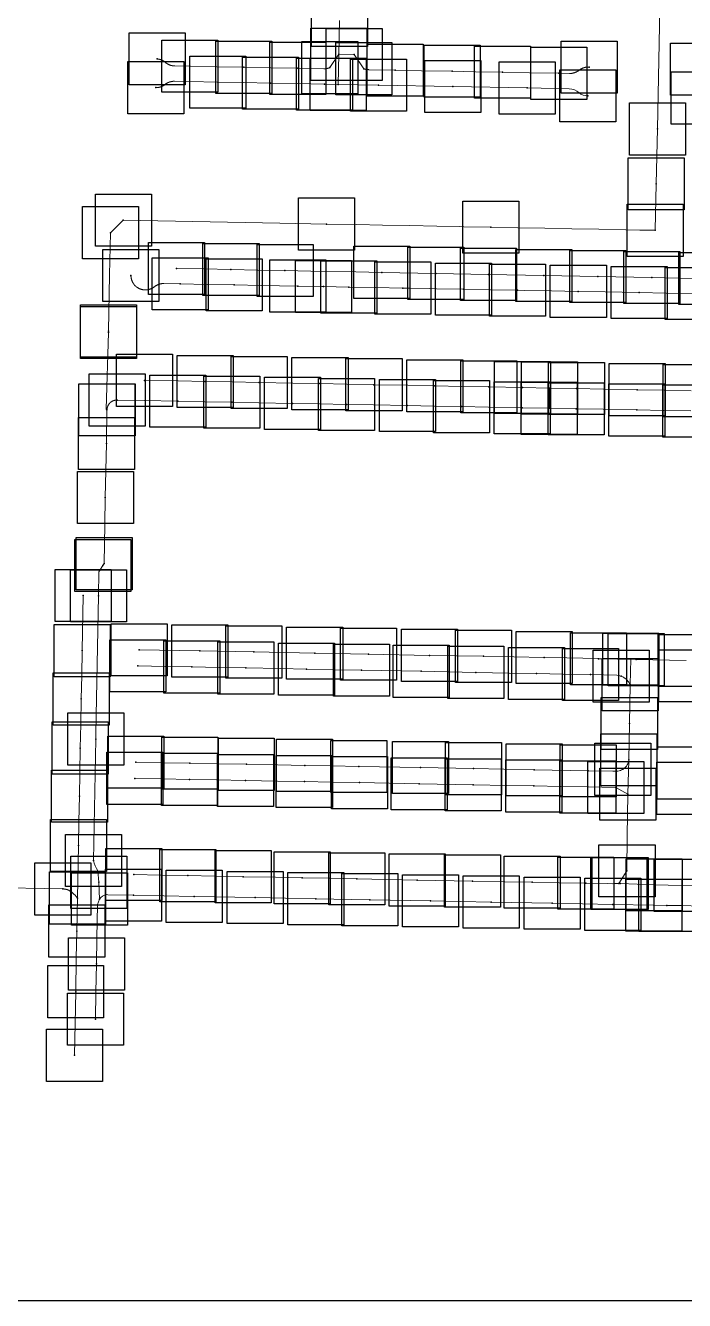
# Model space of a CAD drawing. Header units: millimetres. Extents: x 881174 to 1703730, y 372762 to 704197.
# Drawn here: x 882568 to 884032, y 665064 to 667898 of the extents above; entities that cross this region are included whole.
import ezdxf

# ---------------------------------------------------------------- set-up
doc = ezdxf.new("R2010")
doc.units = ezdxf.units.MM
for name, color, linetype, lineweight in [('2Block', 190, 'Continuous', 30), ('Capa1', 190, 'Continuous', 30), ('Exercise01', 190, 'Continuous', 30)]:
    doc.layers.add(name, color=color, linetype=linetype, lineweight=lineweight)
doc.layers.add('Polyline01', color=7, linetype='Continuous', lineweight=60, true_color=0xa451a4)

msp = doc.modelspace()

# ---------------------------------------------------------------- linework, layer by layer
at = {"layer": '2Block', "ltscale": 1.5}
for points in [[(883203.3, 667967.4), (883327.8, 667967.4), (883327.8, 667851.4), (883203.3, 667851.4)], [(882797.9, 667882.4), (882922.4, 667882.4), (882922.4, 667766.4), (882797.9, 667766.4)], [(883201.9, 667892.3), (883326.4, 667892.3), (883326.4, 667776.4), (883201.9, 667776.4)], [(883235.9, 667891.7), (883360.4, 667891.7), (883360.4, 667775.8), (883235.9, 667775.8)], [(882870.8, 667865.7), (882995.3, 667865.7), (882995.3, 667749.8), (882870.8, 667749.8)], [(882990.8, 667863.4), (883115.2, 667863.4), (883115.2, 667747.5), (882990.8, 667747.5)], [(883110.7, 667861.1), (883235.2, 667861.1), (883235.2, 667745.2), (883110.7, 667745.2)], [(883182, 667862.7), (883306.5, 667862.7), (883306.5, 667746.8), (883182, 667746.8)], [(883257, 667860.3), (883381.5, 667860.3), (883381.5, 667744.4), (883257, 667744.4)], [(883327.1, 667857), (883451.6, 667857), (883451.6, 667741.1), (883327.1, 667741.1)], [(883453.3, 667854.7), (883577.8, 667854.7), (883577.8, 667738.7), (883453.3, 667738.7)], [(883565.7, 667852.5), (883690.2, 667852.5), (883690.2, 667736.5), (883565.7, 667736.5)], [(883690.7, 667850.1), (883815.2, 667850.1), (883815.2, 667734.1), (883690.7, 667734.1)], [(883758, 667863.8), (883882.4, 667863.8), (883882.4, 667747.9), (883758, 667747.9)], [(884000.9, 667859.2), (884125.4, 667859.2), (884125.4, 667743.2), (884000.9, 667743.2)], [(882794.9, 667818.1), (882919.4, 667818.1), (882919.4, 667702.2), (882794.9, 667702.2)], [(882933, 667830.5), (883057.5, 667830.5), (883057.5, 667714.6), (882933, 667714.6)], [(883050.1, 667828.3), (883174.6, 667828.3), (883174.6, 667712.3), (883050.1, 667712.3)], [(883170.1, 667826), (883294.6, 667826), (883294.6, 667710.1), (883170.1, 667710.1)], [(883200.6, 667825.4), (883325.1, 667825.4), (883325.1, 667709.5), (883200.6, 667709.5)], [(883290.1, 667823.7), (883414.6, 667823.7), (883414.6, 667707.8), (883290.1, 667707.8)], [(883455.1, 667820.6), (883579.6, 667820.6), (883579.6, 667704.6), (883455.1, 667704.6)], [(883620.1, 667817.4), (883744.5, 667817.4), (883744.5, 667701.5), (883620.1, 667701.5)], [(883755.3, 667799.9), (883879.8, 667799.9), (883879.8, 667683.9), (883755.3, 667683.9)], [(884002.5, 667795.3), (884127, 667795.3), (884127, 667679.3), (884002.5, 667679.3)], [(883909.5, 667726.4), (884034, 667726.4), (884034, 667610.4), (883909.5, 667610.4)], [(883906.8, 667604.2), (884031.3, 667604.2), (884031.3, 667488.3), (883906.8, 667488.3)], [(882723, 667523.5), (882847.5, 667523.5), (882847.5, 667407.5), (882723, 667407.5)], [(883174.5, 667514.9), (883299, 667514.9), (883299, 667399), (883174.5, 667399)], [(883174.5, 667514.9), (883299, 667514.9), (883299, 667399), (883174.5, 667399)], [(883539.2, 667507.9), (883663.7, 667507.9), (883663.7, 667392), (883539.2, 667392)], [(883904.6, 667501), (884029.1, 667501), (884029.1, 667385), (883904.6, 667385)], [(882694.2, 667495.8), (882818.7, 667495.8), (882818.7, 667379.8), (882694.2, 667379.8)], [(882841.1, 667416.2), (882965.6, 667416.2), (882965.6, 667300.2), (882841.1, 667300.2)], [(882962.2, 667413.9), (883086.7, 667413.9), (883086.7, 667297.9), (882962.2, 667297.9)], [(882739.9, 667400.6), (882864.4, 667400.6), (882864.4, 667284.6), (882739.9, 667284.6)], [(883082.2, 667411.6), (883206.7, 667411.6), (883206.7, 667295.7), (883082.2, 667295.7)], [(883297.2, 667407.5), (883421.7, 667407.5), (883421.7, 667291.6), (883297.2, 667291.6)], [(883417.2, 667405.2), (883541.7, 667405.2), (883541.7, 667289.3), (883417.2, 667289.3)], [(883534.6, 667403), (883659.1, 667403), (883659.1, 667287), (883534.6, 667287)], [(883657.2, 667400.6), (883781.7, 667400.6), (883781.7, 667284.7), (883657.2, 667284.7)], [(883777.2, 667398.4), (883901.7, 667398.4), (883901.7, 667282.4), (883777.2, 667282.4)], [(883897.2, 667396.1), (884021.7, 667396.1), (884021.7, 667280.1), (883897.2, 667280.1)], [(884019.2, 667393.8), (884143.7, 667393.8), (884143.7, 667277.8), (884019.2, 667277.8)], [(882849.1, 667382), (882973.6, 667382), (882973.6, 667266.1), (882849.1, 667266.1)], [(882969, 667379.7), (883093.5, 667379.7), (883093.5, 667263.8), (882969, 667263.8)], [(883110.6, 667377.1), (883235.1, 667377.1), (883235.1, 667261.2), (883110.6, 667261.2)], [(883167.6, 667376), (883292.1, 667376), (883292.1, 667260), (883167.6, 667260)], [(883224, 667374.9), (883348.5, 667374.9), (883348.5, 667258.9), (883224, 667258.9)], [(883344, 667372.6), (883468.5, 667372.6), (883468.5, 667256.7), (883344, 667256.7)], [(883478.9, 667370), (883603.4, 667370), (883603.4, 667254.1), (883478.9, 667254.1)], [(883598.9, 667367.7), (883723.4, 667367.7), (883723.4, 667251.8), (883598.9, 667251.8)], [(883733.9, 667365.2), (883858.4, 667365.2), (883858.4, 667249.2), (883733.9, 667249.2)], [(883868.9, 667362.6), (883993.4, 667362.6), (883993.4, 667246.7), (883868.9, 667246.7)], [(883988.9, 667360.3), (884113.3, 667360.3), (884113.3, 667244.4), (883988.9, 667244.4)], [(882689.9, 667273.7), (882814.4, 667273.7), (882814.4, 667157.7), (882689.9, 667157.7)], [(882690, 667277), (882814.5, 667277), (882814.5, 667161.1), (882690, 667161.1)], [(882690, 667277), (882814.5, 667277), (882814.5, 667161.1), (882690, 667161.1)], [(882770, 667167.5), (882894.5, 667167.5), (882894.5, 667051.6), (882770, 667051.6)], [(882904.9, 667164.9), (883029.4, 667164.9), (883029.4, 667049), (882904.9, 667049)], [(883024.9, 667162.6), (883149.4, 667162.6), (883149.4, 667046.7), (883024.9, 667046.7)], [(883159.9, 667160.1), (883284.4, 667160.1), (883284.4, 667044.1), (883159.9, 667044.1)], [(883279.9, 667157.8), (883404.4, 667157.8), (883404.4, 667041.8), (883279.9, 667041.8)], [(883414.8, 667155.2), (883539.3, 667155.2), (883539.3, 667039.3), (883414.8, 667039.3)], [(883534.8, 667152.9), (883659.3, 667152.9), (883659.3, 667037), (883534.8, 667037)], [(883609.8, 667151.5), (883734.3, 667151.5), (883734.3, 667035.6), (883609.8, 667035.6)], [(883669.8, 667150.4), (883794.3, 667150.4), (883794.3, 667034.4), (883669.8, 667034.4)], [(883729.8, 667149.2), (883854.3, 667149.2), (883854.3, 667033.3), (883729.8, 667033.3)], [(883864.8, 667146.6), (883989.3, 667146.6), (883989.3, 667030.7), (883864.8, 667030.7)], [(883984.7, 667144.4), (884109.2, 667144.4), (884109.2, 667028.4), (883984.7, 667028.4)], [(882686.4, 667102), (882810.9, 667102), (882810.9, 666986.1), (882686.4, 666986.1)], [(882686.7, 667102), (882811.2, 667102), (882811.2, 666986.1), (882686.7, 666986.1)], [(882709.1, 667123.6), (882833.6, 667123.6), (882833.6, 667007.7), (882709.1, 667007.7)], [(882844.1, 667121.1), (882968.6, 667121.1), (882968.6, 667005.1), (882844.1, 667005.1)], [(882964.1, 667118.8), (883088.6, 667118.8), (883088.6, 667002.9), (882964.1, 667002.9)], [(883099, 667116.2), (883223.5, 667116.2), (883223.5, 667000.3), (883099, 667000.3)], [(883219, 667113.9), (883343.5, 667113.9), (883343.5, 666998), (883219, 666998)], [(883354, 667111.4), (883478.5, 667111.4), (883478.5, 666995.4), (883354, 666995.4)], [(883474, 667109.1), (883598.5, 667109.1), (883598.5, 666993.1), (883474, 666993.1)], [(883609, 667106.5), (883733.4, 667106.5), (883733.4, 666990.6), (883609, 666990.6)], [(883668.9, 667105.4), (883793.4, 667105.4), (883793.4, 666989.4), (883668.9, 666989.4)], [(883728.9, 667104.2), (883853.4, 667104.2), (883853.4, 666988.3), (883728.9, 666988.3)], [(883863.9, 667101.7), (883988.4, 667101.7), (883988.4, 666985.7), (883863.9, 666985.7)], [(883983.9, 667099.4), (884108.4, 667099.4), (884108.4, 666983.4), (883983.9, 666983.4)], [(882685.3, 667027.1), (882809.8, 667027.1), (882809.8, 666911.1), (882685.3, 666911.1)], [(882683, 666907.1), (882807.5, 666907.1), (882807.5, 666791.2), (882683, 666791.2)], [(882677.5, 666755.7), (882802, 666755.7), (882802, 666639.8), (882677.5, 666639.8)], [(882680.2, 666759.9), (882804.7, 666759.9), (882804.7, 666644), (882680.2, 666644)], [(882633.8, 666689.3), (882758.3, 666689.3), (882758.3, 666573.3), (882633.8, 666573.3)], [(882667.9, 666688.4), (882792.4, 666688.4), (882792.4, 666572.4), (882667.9, 666572.4)], [(882667.9, 666688.4), (882792.4, 666688.4), (882792.4, 666572.4), (882667.9, 666572.4)], [(882631.5, 666566.5), (882756, 666566.5), (882756, 666450.5), (882631.5, 666450.5)], [(882758.2, 666568.5), (882882.7, 666568.5), (882882.7, 666452.5), (882758.2, 666452.5)], [(882893.2, 666565.8), (883017.7, 666565.8), (883017.7, 666449.9), (882893.2, 666449.9)], [(883013.1, 666563.5), (883137.6, 666563.5), (883137.6, 666447.6), (883013.1, 666447.6)], [(883148.1, 666561), (883272.6, 666561), (883272.6, 666445), (883148.1, 666445)], [(883267.9, 666558.7), (883392.4, 666558.7), (883392.4, 666442.7), (883267.9, 666442.7)], [(883403, 666556.1), (883527.5, 666556.1), (883527.5, 666440.2), (883403, 666440.2)], [(883523.1, 666553.8), (883647.5, 666553.8), (883647.5, 666437.9), (883523.1, 666437.9)], [(883658, 666551.3), (883782.5, 666551.3), (883782.5, 666435.3), (883658, 666435.3)], [(883778.6, 666548.2), (883903.1, 666548.2), (883903.1, 666432.2), (883778.6, 666432.2)], [(883850.5, 666547.6), (883975, 666547.6), (883975, 666431.7), (883850.5, 666431.7)], [(883862.6, 666546.6), (883987.1, 666546.6), (883987.1, 666430.6), (883862.6, 666430.6)], [(883973.5, 666544.5), (884098, 666544.5), (884098, 666428.5), (883973.5, 666428.5)], [(882755, 666532.5), (882879.5, 666532.5), (882879.5, 666416.6), (882755, 666416.6)], [(882875, 666530.2), (882999.4, 666530.2), (882999.4, 666414.3), (882875, 666414.3)], [(882994.9, 666528), (883119.4, 666528), (883119.4, 666412), (882994.9, 666412)], [(883129.9, 666525.4), (883254.4, 666525.4), (883254.4, 666409.4), (883129.9, 666409.4)], [(883251.9, 666523.1), (883376.4, 666523.1), (883376.4, 666407.1), (883251.9, 666407.1)], [(883384.9, 666520.5), (883509.4, 666520.5), (883509.4, 666404.6), (883384.9, 666404.6)], [(883506, 666518.2), (883630.5, 666518.2), (883630.5, 666402.3), (883506, 666402.3)], [(883641.1, 666515.6), (883765.6, 666515.6), (883765.6, 666399.7), (883641.1, 666399.7)], [(883760.8, 666513.4), (883885.3, 666513.4), (883885.3, 666397.4), (883760.8, 666397.4)], [(883829.2, 666509.7), (883953.7, 666509.7), (883953.7, 666393.8), (883829.2, 666393.8)], [(883975.2, 666510.4), (884099.7, 666510.4), (884099.7, 666394.5), (883975.2, 666394.5)], [(883848.9, 666490.9), (883973.4, 666490.9), (883973.4, 666375), (883848.9, 666375)], [(882629.5, 666459), (882753.9, 666459), (882753.9, 666343.1), (882629.5, 666343.1)], [(883847.2, 666404.4), (883971.7, 666404.4), (883971.7, 666288.4), (883847.2, 666288.4)], [(882661.8, 666370), (882786.3, 666370), (882786.3, 666254), (882661.8, 666254)], [(882661.8, 666370), (882786.3, 666370), (882786.3, 666254), (882661.8, 666254)], [(882627.4, 666350), (882751.8, 666350), (882751.8, 666234.1), (882627.4, 666234.1)], [(882750.9, 666318.6), (882875.4, 666318.6), (882875.4, 666202.6), (882750.9, 666202.6)], [(882870.9, 666316.3), (882995.4, 666316.3), (882995.4, 666200.3), (882870.9, 666200.3)], [(882996.3, 666313.9), (883120.7, 666313.9), (883120.7, 666197.9), (882996.3, 666197.9)], [(883125.8, 666311.4), (883250.3, 666311.4), (883250.3, 666195.5), (883125.8, 666195.5)], [(883246.6, 666309.1), (883371, 666309.1), (883371, 666193.2), (883246.6, 666193.2)], [(883846.3, 666323.7), (883970.8, 666323.7), (883970.8, 666207.8), (883846.3, 666207.8)], [(882748.2, 666282.6), (882872.7, 666282.6), (882872.7, 666166.7), (882748.2, 666166.7)], [(882870.2, 666280.3), (882994.7, 666280.3), (882994.7, 666164.3), (882870.2, 666164.3)], [(883383.3, 666306.5), (883507.7, 666306.5), (883507.7, 666190.6), (883383.3, 666190.6)], [(883500.7, 666304.3), (883625.1, 666304.3), (883625.1, 666188.3), (883500.7, 666188.3)], [(883635.7, 666301.7), (883760.2, 666301.7), (883760.2, 666185.8), (883635.7, 666185.8)], [(883755.5, 666299.5), (883879.9, 666299.5), (883879.9, 666183.5), (883755.5, 666183.5)], [(883832.7, 666302.7), (883957.2, 666302.7), (883957.2, 666186.8), (883832.7, 666186.8)], [(883971.1, 666294.5), (884095.5, 666294.5), (884095.5, 666178.5), (883971.1, 666178.5)], [(882994.1, 666277.9), (883118.6, 666277.9), (883118.6, 666162), (882994.1, 666162)], [(883125.1, 666275.4), (883249.6, 666275.4), (883249.6, 666159.5), (883125.1, 666159.5)], [(883247.9, 666273.1), (883372.4, 666273.1), (883372.4, 666157.1), (883247.9, 666157.1)], [(883380.1, 666270.6), (883504.6, 666270.6), (883504.6, 666154.6), (883380.1, 666154.6)], [(883500, 666268.3), (883624.5, 666268.3), (883624.5, 666152.3), (883500, 666152.3)], [(883635.1, 666265.7), (883759.5, 666265.7), (883759.5, 666149.8), (883635.1, 666149.8)], [(883754.8, 666263.4), (883879.3, 666263.4), (883879.3, 666147.5), (883754.8, 666147.5)], [(883817.2, 666262.3), (883941.7, 666262.3), (883941.7, 666146.4), (883817.2, 666146.4)], [(883970.4, 666260.5), (884094.9, 666260.5), (884094.9, 666144.5), (883970.4, 666144.5)], [(882625.3, 666243.1), (882749.8, 666243.1), (882749.8, 666127.2), (882625.3, 666127.2)], [(883843.9, 666247.3), (883968.4, 666247.3), (883968.4, 666131.4), (883843.9, 666131.4)], [(882623.2, 666133.3), (882747.7, 666133.3), (882747.7, 666017.4), (882623.2, 666017.4)], [(882656.6, 666099.8), (882781.1, 666099.8), (882781.1, 665983.9), (882656.6, 665983.9)], [(882746.1, 666068.6), (882870.6, 666068.6), (882870.6, 665952.7), (882746.1, 665952.7)], [(882866.1, 666066.3), (882990.6, 666066.3), (882990.6, 665950.4), (882866.1, 665950.4)], [(882989.2, 666064), (883113.7, 666064), (883113.7, 665948), (882989.2, 665948)], [(883120.5, 666061.5), (883245, 666061.5), (883245, 665945.5), (883120.5, 665945.5)], [(883241.8, 666059.2), (883366.3, 666059.2), (883366.3, 665943.2), (883241.8, 665943.2)], [(883376, 666056.6), (883500.5, 666056.6), (883500.5, 665940.7), (883376, 665940.7)], [(883498.9, 666054.3), (883623.4, 666054.3), (883623.4, 665938.4), (883498.9, 665938.4)], [(883842, 666076.9), (883966.5, 666076.9), (883966.5, 665960.9), (883842, 665960.9)], [(882588.4, 666036.7), (882712.9, 666036.7), (882712.9, 665920.8), (882588.4, 665920.8)], [(882668.4, 666051.5), (882792.9, 666051.5), (882792.9, 665935.6), (882668.4, 665935.6)], [(883631, 666051.8), (883755.5, 666051.8), (883755.5, 665935.8), (883631, 665935.8)], [(883750.7, 666049.5), (883875.2, 666049.5), (883875.2, 665933.6), (883750.7, 665933.6)], [(883823.8, 666048.9), (883948.3, 666048.9), (883948.3, 665933), (883823.8, 665933)], [(883826.8, 666048.8), (883951.2, 666048.8), (883951.2, 665932.9), (883826.8, 665932.9)], [(883902.3, 666045.7), (884026.8, 666045.7), (884026.8, 665929.8), (883902.3, 665929.8)], [(883964.3, 666044.6), (884088.8, 666044.6), (884088.8, 665928.6), (883964.3, 665928.6)], [(882621, 666016.6), (882745.5, 666016.6), (882745.5, 665900.6), (882621, 665900.6)], [(882669.9, 666014.2), (882794.4, 666014.2), (882794.4, 665898.3), (882669.9, 665898.3)], [(882669.9, 666014.2), (882794.4, 666014.2), (882794.4, 665898.3), (882669.9, 665898.3)], [(882669.9, 666014.2), (882794.4, 666014.2), (882794.4, 665898.3), (882669.9, 665898.3)], [(882745.7, 666022.8), (882870.2, 666022.8), (882870.2, 665906.8), (882745.7, 665906.8)], [(882880.6, 666020.2), (883005.1, 666020.2), (883005.1, 665904.2), (882880.6, 665904.2)], [(883015.6, 666017.6), (883140.1, 666017.6), (883140.1, 665901.7), (883015.6, 665901.7)], [(883150.6, 666015), (883275.1, 666015), (883275.1, 665899.1), (883150.6, 665899.1)], [(883270.6, 666012.8), (883395.1, 666012.8), (883395.1, 665896.8), (883270.6, 665896.8)], [(883405.5, 666010.2), (883530, 666010.2), (883530, 665894.2), (883405.5, 665894.2)], [(883540.5, 666007.6), (883665, 666007.6), (883665, 665891.7), (883540.5, 665891.7)], [(883675.5, 666005), (883800, 666005), (883800, 665889.1), (883675.5, 665889.1)], [(883810.5, 666002.5), (883935, 666002.5), (883935, 665886.5), (883810.5, 665886.5)], [(883901.5, 666000.7), (884026, 666000.7), (884026, 665884.8), (883901.5, 665884.8)], [(883930.4, 666000.2), (884054.9, 666000.2), (884054.9, 665884.2), (883930.4, 665884.2)], [(882619.6, 665943.1), (882744.1, 665943.1), (882744.1, 665827.2), (882619.6, 665827.2)], [(882663.2, 665869.9), (882787.7, 665869.9), (882787.7, 665753.9), (882663.2, 665753.9)], [(882617.1, 665808.2), (882741.5, 665808.2), (882741.5, 665692.2), (882617.1, 665692.2)], [(882660.9, 665747.3), (882785.4, 665747.3), (882785.4, 665631.4), (882660.9, 665631.4)], [(882614.4, 665667), (882738.9, 665667), (882738.9, 665551), (882614.4, 665551)]]:
    msp.add_lwpolyline(points, close=True, dxfattribs=at)
at = {"layer": 'Capa1', "color": 1}
for p in [(882860.2, 667824.4), (883264.1, 667834.4), (883298.1, 667833.7), (882933, 667807.7), (883053, 667805.4), (883173, 667803.2), (883244.2, 667804.8), (883319.2, 667802.4), (883389.4, 667799), (883515.5, 667796.7), (883627.9, 667794.5), (883752.9, 667792.1), (883820.2, 667805.8), (882857.1, 667760.2), (882995.3, 667772.5), (883112.4, 667770.3), (883232.4, 667768), (883262.8, 667767.4), (883352.3, 667765.7), (883517.3, 667762.6), (883682.3, 667759.5), (883817.6, 667741.9), (883971.7, 667668.4), (883969.1, 667546.2), (882785.2, 667465.5), (883236.7, 667457), (883236.7, 667457), (883601.4, 667449.9), (883966.8, 667443), (882756.4, 667437.8), (882903.4, 667358.2), (882802.1, 667342.6), (883024.4, 667355.9), (883144.4, 667353.6), (883359.4, 667349.5), (883479.4, 667347.2), (883596.9, 667345), (883719.4, 667342.7), (883839.4, 667340.4), (883959.4, 667338.1), (882911.3, 667324.1), (883031.3, 667321.8), (883172.9, 667319.1), (883229.8, 667318), (883286.2, 667316.9), (883406.2, 667314.6), (883541.2, 667312.1), (883661.2, 667309.8), (883796.1, 667307.2), (883931.1, 667304.6), (882752.2, 667215.7), (882752.3, 667219.1), (882752.3, 667219.1), (882832.2, 667109.5), (882967.2, 667107), (883087.2, 667104.7), (883222.1, 667102.1), (883342.1, 667099.8), (883477.1, 667097.2), (883597.1, 667095), (883672.1, 667093.5), (883732, 667092.4), (883792, 667091.2), (883927, 667088.7), (882771.4, 667065.7), (882906.3, 667063.1), (883026.3, 667060.8), (883161.3, 667058.3), (883281.3, 667056), (883416.2, 667053.4), (883536.2, 667051.1), (883671.2, 667048.5), (883731.2, 667047.4), (883791.2, 667046.3), (882748.6, 667044.1), (882748.9, 667044.1), (883926.2, 667043.7), (882747.5, 666969.1), (882745.2, 666849.1), (882739.8, 666697.7), (882742.4, 666702), (882696.1, 666631.3), (882730.1, 666630.4), (882730.1, 666630.4), (882693.7, 666508.5), (882820.4, 666510.5), (882955.4, 666507.9), (883075.4, 666505.6), (883210.4, 666503), (883330.2, 666500.7), (883465.3, 666498.1), (883585.3, 666495.9), (883720.3, 666493.3), (883840.8, 666490.2), (883912.7, 666489.6), (883924.9, 666488.6), (882817.2, 666474.5), (882937.2, 666472.3), (883057.2, 666470), (883192.2, 666467.4), (883314.1, 666465.1), (883447.1, 666462.6), (883568.2, 666460.2), (883703.3, 666457.7), (883823, 666455.4), (883891.5, 666451.8), (883911.1, 666432.9), (882691.7, 666401.1), (883909.5, 666346.4), (882724.1, 666312), (882724.1, 666312), (882689.6, 666292), (882813.1, 666260.6), (882933.1, 666258.3), (883058.5, 666255.9), (883188.1, 666253.4), (883308.8, 666251.2), (883908.5, 666265.8), (882810.5, 666224.6), (882932.4, 666222.3), (883445.5, 666248.5), (883562.9, 666246.3), (883698, 666243.7), (883817.7, 666241.5), (883895, 666244.8), (883056.3, 666220), (883187.4, 666217.5), (883310.1, 666215.1), (883442.3, 666212.6), (883562.2, 666210.3), (883697.3, 666207.7), (883817, 666205.4), (883879.4, 666204.3), (882687.5, 666185.2), (883906.2, 666189.3), (882685.5, 666075.3), (882718.9, 666041.9), (882808.4, 666010.6), (882928.4, 666008.3), (883051.5, 666006), (883182.8, 666003.5), (883304, 666001.2), (883438.3, 665998.6), (883561.1, 665996.3), (883904.2, 666018.9), (882650.7, 665978.8), (882730.6, 665993.5), (883693.2, 665993.8), (883812.9, 665991.5), (883886.1, 665991), (883889, 665990.9), (883964.6, 665987.8), (884026.5, 665986.6), (882683.3, 665958.6), (882732.1, 665956.3), (882732.1, 665956.3), (882732.1, 665956.3), (882807.9, 665964.8), (882942.9, 665962.2), (883077.9, 665959.6), (883212.8, 665957.1), (883332.8, 665954.8), (883467.8, 665952.2), (883602.8, 665949.6), (883737.7, 665947.1), (883872.7, 665944.5), (883963.7, 665942.8), (883992.7, 665942.2), (882681.9, 665885.2), (882725.5, 665811.9), (882679.3, 665750.2), (882723.1, 665689.3), (882676.6, 665609)]:
    msp.add_point(p, dxfattribs=at)
at = {"layer": 'Exercise01', "ltscale": 1.5}
msp.add_lwpolyline([(881173.9, 665063.8), (887011, 665063.8), (887011, 673564.4), (881173.9, 673564.4)], close=True, dxfattribs=at)
at = {"layer": 'Polyline01', "lineweight": 0}
for points in [[(883977.6, 667974.4), (883971.7, 667668.4)], [(883264.1, 667834.4), (883244.2, 667804.8)], [(883298.1, 667833.7), (883319.2, 667802.4)], [(883262.8, 667767.4), (883352.3, 667765.7)], [(883352.3, 667765.7), (883517.3, 667762.6)], [(883517.3, 667762.6), (883682.3, 667759.5)], [(883971.7, 667668.4), (883969.1, 667546.2)], [(883969.1, 667546.2), (883966.8, 667443)], [(882785.2, 667465.5), (882756.4, 667437.8)], [(883236.7, 667457), (883132.8, 667458.9), (882785.2, 667465.5)], [(883601.4, 667449.9), (883541.4, 667451.1), (883532.8, 667451.2), (883481.4, 667452.2), (883421.4, 667453.4), (883361.4, 667454.5), (883303.9, 667455.6), (883236.7, 667457)], [(883966.8, 667443), (883961.4, 667443.1), (883932.8, 667443.6), (883901.4, 667444.2), (883841.4, 667445.4), (883781.4, 667446.5), (883721.4, 667447.7), (883661.4, 667448.8), (883601.4, 667449.9)], [(882756.4, 667437.8), (882754.7, 667344), (882752.3, 667219.1)], [(882752.2, 667215.7), (882747, 667045.7), (882748.6, 667044.1)], [(882752.3, 667219.1), (882752.2, 667215.7)], [(883731.2, 667047.4), (883732, 667092.4)], [(882730.1, 666630.4), (882731, 666683.8), (882739.8, 666697.7)], [(882739.8, 666697.7), (882742.4, 666702)], [(882724.1, 666312), (882724.3, 666325.7), (882730.1, 666630.4)], [(883909.5, 666346.4), (883908.5, 666265.8)], [(882718.9, 666041.9), (882724.1, 666312)], [(883908.5, 666265.8), (883908, 666262.8), (883907.1, 666260), (883906, 666257.2), (883904.6, 666254.5), (883902.9, 666252), (883901, 666249.7), (883898.8, 666247.6), (883895, 666244.8)], [(883895, 666244.8), (883892.3, 666243.3), (883889.6, 666242.1), (883886.7, 666241.2), (883883.8, 666240.7), (883879.4, 666240.3), (883873.1, 666240.4), (883817.7, 666241.5)], [(882732.1, 665956.3), (882730.6, 665993.5)], [(883964.6, 665987.8), (884026.5, 665986.6)], [(883963.7, 665942.8), (883992.7, 665942.2)]]:
    msp.add_lwpolyline(points, dxfattribs=at).dxf.unprotected_set("ltscale", 0)
at = {"layer": 'Polyline01', "lineweight": 0, "flags": 128}
for points in [[(883265.6, 667909.4), (883264.1, 667834.4)], [(882933, 667807.7), (882899.5, 667808.4), (882898.6, 667808.4), (882898, 667808.4), (882897.4, 667808.5), (882896.9, 667808.5), (882896.3, 667808.6), (882895.7, 667808.7), (882895.1, 667808.8), (882894.6, 667808.8), (882894, 667809), (882893.4, 667809.1), (882892.9, 667809.2), (882892.3, 667809.3), (882891.8, 667809.5), (882891.2, 667809.6), (882890.6, 667809.8), (882890.1, 667809.9), (882889.6, 667810.1), (882889, 667810.3), (882888.5, 667810.5), (882887.9, 667810.7), (882887.4, 667810.9), (882886.9, 667811.2), (882886.3, 667811.4), (882885.8, 667811.7), (882885.3, 667811.9), (882884.8, 667812.2), (882884.3, 667812.4), (882883.8, 667812.7), (882883.3, 667813), (882882.8, 667813.3), (882882.3, 667813.6), (882881.8, 667813.9), (882881.4, 667814.3), (882880.9, 667814.6), (882880.4, 667814.9), (882880, 667815.3), (882879.5, 667815.6), (882879.1, 667816), (882878.7, 667816.3), (882878.2, 667816.7), (882877.8, 667817.1), (882877.3, 667817.4), (882876.9, 667817.8), (882876.4, 667818.1), (882876, 667818.4), (882875.5, 667818.8), (882875.1, 667819.1), (882874.6, 667819.4), (882874.1, 667819.7), (882873.6, 667819.9), (882873.1, 667820.2), (882872.6, 667820.5), (882872.1, 667820.7), (882871.6, 667821), (882871.1, 667821.2), (882870.6, 667821.4), (882870.1, 667821.7), (882869.6, 667821.9), (882869.1, 667822.1), (882868.6, 667822.3), (882868, 667822.5), (882867.5, 667822.6), (882867, 667822.8), (882866.4, 667823), (882865.9, 667823.1), (882865.3, 667823.2), (882864.8, 667823.4), (882864.3, 667823.5), (882863.7, 667823.6), (882863.2, 667823.7), (882862.6, 667823.8), (882862.1, 667823.9), (882861.7, 667824), (882861.4, 667824.1), (882861, 667824.2), (882860.6, 667824.3), (882860.2, 667824.4)], [(883264.1, 667834.4), (883262.8, 667767.4)], [(883264.1, 667834.4), (883298.1, 667833.7)], [(883053, 667805.4), (882993, 667806.6), (882933, 667807.7)], [(883173, 667803.2), (883113, 667804.3), (883053, 667805.4)], [(883244.2, 667804.8), (883244, 667804.7), (883243.5, 667804.4), (883242.9, 667804.2), (883242.4, 667804), (883241.8, 667803.8), (883241.3, 667803.7), (883240.7, 667803.5), (883240.2, 667803.3), (883239.6, 667803.2), (883239.1, 667803), (883237.4, 667802.7), (883236.8, 667802.6), (883236.2, 667802.5), (883235.7, 667802.4), (883235.1, 667802.3), (883234.5, 667802.2), (883234, 667802.2), (883233.4, 667802.1), (883232.8, 667802.1), (883232.2, 667802.1), (883231.7, 667802.1), (883231.1, 667802.1), (883230.5, 667802.1), (883173, 667803.2)], [(883319.2, 667802.4), (883319.8, 667802.2), (883320.3, 667802), (883320.9, 667801.8), (883321.4, 667801.6), (883322, 667801.5), (883322.5, 667801.3), (883323.1, 667801.2), (883323.6, 667801), (883324.2, 667800.9), (883324.8, 667800.8), (883325.3, 667800.7), (883325.9, 667800.6), (883326.5, 667800.5), (883327, 667800.4), (883327.6, 667800.3), (883328.2, 667800.3), (883328.8, 667800.2), (883329.3, 667800.2), (883329.9, 667800.2), (883330.5, 667800.1), (883389.4, 667799)], [(883389.4, 667799), (883448, 667797.9), (883515.5, 667796.7)], [(883515.5, 667796.7), (883567.9, 667795.6), (883627.9, 667794.5)], [(883627.9, 667794.5), (883687.9, 667793.4), (883752.9, 667792.1)], [(883752.9, 667792.1), (883776.5, 667791.7), (883777, 667791.7), (883777.6, 667791.7), (883778.2, 667791.7), (883778.7, 667791.7), (883779.3, 667791.7), (883779.9, 667791.8), (883780.5, 667791.8), (883781, 667791.9), (883781.6, 667792), (883782.2, 667792.1), (883782.7, 667792.2), (883783.3, 667792.3), (883783.9, 667792.4), (883784.4, 667792.5), (883785, 667792.6), (883785.6, 667792.8), (883786.1, 667792.9), (883786.7, 667793.1), (883787.2, 667793.3), (883787.8, 667793.4), (883788.3, 667793.6), (883788.8, 667793.8), (883789.4, 667794), (883789.9, 667794.3), (883790.4, 667794.5), (883791, 667794.7), (883791.5, 667795), (883792, 667795.2), (883792.5, 667795.5), (883793, 667795.8), (883793.5, 667796.1), (883794, 667796.3), (883794.5, 667796.7), (883795, 667797), (883795.5, 667797.3), (883796, 667797.6), (883796.4, 667797.9), (883796.9, 667798.3), (883797.6, 667798.8), (883798.4, 667799.5), (883798.8, 667799.8), (883799.3, 667800.1), (883799.7, 667800.4), (883800.2, 667800.7), (883800.7, 667801), (883801.2, 667801.3), (883801.6, 667801.6), (883802.1, 667801.9), (883802.6, 667802.1), (883803.1, 667802.4), (883803.6, 667802.6), (883804.1, 667802.9), (883804.6, 667803.1), (883805.1, 667803.3), (883805.7, 667803.6), (883806.2, 667803.8), (883806.7, 667804), (883807.2, 667804.1), (883807.8, 667804.3), (883808.3, 667804.5), (883808.8, 667804.6), (883809.4, 667804.8), (883809.9, 667804.9), (883810.4, 667805.1), (883811, 667805.2), (883811.5, 667805.3), (883812.1, 667805.4), (883812.6, 667805.5), (883813.2, 667805.6), (883813.7, 667805.6), (883814.3, 667805.7), (883814.9, 667805.8), (883815.4, 667805.8), (883816, 667805.8), (883816.5, 667805.9), (883817.1, 667805.9), (883817.6, 667805.9), (883820.2, 667805.8)], [(882995.3, 667772.5), (882932.4, 667773.7), (882898.9, 667774.4), (882898.3, 667774.4), (882897.8, 667774.4), (882897.2, 667774.4), (882896.6, 667774.3), (882896, 667774.3), (882895.5, 667774.3), (882894.9, 667774.2), (882894.3, 667774.1), (882893.7, 667774.1), (882893.2, 667774), (882892.6, 667773.9), (882892, 667773.8), (882891.5, 667773.7), (882890.9, 667773.5), (882890.4, 667773.4), (882889.8, 667773.3), (882889.2, 667773.1), (882888.7, 667773), (882888.1, 667772.8), (882887.6, 667772.6), (882887, 667772.4), (882886.5, 667772.2), (882886, 667772), (882885.4, 667771.8), (882884.9, 667771.6), (882884.4, 667771.3), (882883.9, 667771.1), (882883.4, 667770.8), (882882.8, 667770.5), (882882.3, 667770.3), (882881.8, 667770), (882881.3, 667769.7), (882880.8, 667769.4), (882880.4, 667769.1), (882879.9, 667768.8), (882879.4, 667768.4), (882878.9, 667768.1), (882878.5, 667767.8), (882877.8, 667767.2), (882876.9, 667766.6), (882876.5, 667766.2), (882876, 667765.9), (882875.6, 667765.6), (882875.1, 667765.3), (882874.6, 667765), (882874.2, 667764.7), (882873.7, 667764.4), (882873.2, 667764.2), (882872.7, 667763.9), (882872.2, 667763.6), (882871.7, 667763.4), (882871.2, 667763.1), (882870.7, 667762.9), (882870.2, 667762.7), (882869.7, 667762.5), (882869.1, 667762.3), (882868.6, 667762.1), (882868.1, 667761.9), (882867.5, 667761.7), (882867, 667761.5), (882866.5, 667761.4), (882865.9, 667761.2), (882865.4, 667761.1), (882864.9, 667761), (882864.3, 667760.9), (882863.8, 667760.7), (882863.2, 667760.6), (882862.7, 667760.6), (882862.1, 667760.5), (882861.6, 667760.4), (882861, 667760.3), (882860.5, 667760.3), (882859.9, 667760.2), (882859.3, 667760.2), (882858.8, 667760.2), (882858.2, 667760.2), (882857.7, 667760.2), (882857.1, 667760.2)], [(883112.4, 667770.3), (883052.4, 667771.5), (882995.3, 667772.5)], [(883232.4, 667768), (883172.4, 667769.2), (883112.4, 667770.3)], [(883262.8, 667767.4), (883232.4, 667768)], [(883024.4, 667355.9), (882964.4, 667357.1), (882903.4, 667358.2)], [(882911.3, 667324.1), (882875.3, 667324.7), (882874.8, 667324.8), (882874.2, 667324.7), (882873.6, 667324.7), (882873, 667324.7), (882872.5, 667324.7), (882871.9, 667324.6), (882871.3, 667324.6), (882870.8, 667324.5), (882870.2, 667324.4), (882869.6, 667324.4), (882869, 667324.3), (882868.5, 667324.2), (882867.9, 667324), (882867.3, 667323.9), (882866.8, 667323.8), (882866.2, 667323.6), (882865.7, 667323.5), (882865.1, 667323.3), (882864.6, 667323.2), (882864, 667323), (882863.5, 667322.8), (882862.9, 667322.6), (882862.4, 667322.4), (882861.9, 667322.1), (882861.3, 667321.9), (882860.8, 667321.7), (882860.3, 667321.4), (882859.8, 667321.2), (882859.3, 667320.9), (882858.8, 667320.6), (882858.3, 667320.4), (882857.8, 667320.1), (882857.3, 667319.8), (882856.8, 667319.5), (882856.3, 667319.1), (882855.8, 667318.8), (882855.4, 667318.5), (882854.9, 667318.1), (882854.2, 667317.6), (882853.6, 667317.1), (882853.2, 667316.8), (882852.7, 667316.5), (882852.3, 667316.2), (882851.8, 667315.8), (882851.3, 667315.5), (882850.9, 667315.2), (882850.4, 667315), (882849.9, 667314.7), (882849.4, 667314.4), (882848.9, 667314.1), (882848.4, 667313.9), (882847.9, 667313.6), (882847.4, 667313.4), (882846.9, 667313.2), (882846.4, 667313), (882845.9, 667312.8), (882845.4, 667312.6), (882844.8, 667312.4), (882844.3, 667312.2), (882843.8, 667312), (882843.2, 667311.9), (882842.7, 667311.7), (882842.2, 667311.6), (882841.6, 667311.4), (882841.1, 667311.3), (882840.5, 667311.2), (882840, 667311.1), (882839.4, 667311), (882838.9, 667310.9), (882838.3, 667310.8), (882837.8, 667310.7), (882837.2, 667310.7), (882836.7, 667310.6), (882836.1, 667310.6), (882835.6, 667310.6), (882834.6, 667310.5), (882834.1, 667310.5), (882833.5, 667310.5), (882833, 667310.6), (882832.4, 667310.6), (882831.9, 667310.6), (882831.3, 667310.7), (882830.8, 667310.7), (882830.2, 667310.8), (882829.6, 667310.9), (882829.1, 667310.9), (882828.5, 667311), (882828, 667311.1), (882827.4, 667311.2), (882826.9, 667311.4), (882826.4, 667311.5), (882825.8, 667311.6), (882825.3, 667311.8), (882824.7, 667311.9), (882824.2, 667312.1), (882823.7, 667312.3), (882823.2, 667312.5), (882822.6, 667312.7), (882822.1, 667312.9), (882821.6, 667313.1), (882821.1, 667313.3), (882820.6, 667313.6), (882820.1, 667313.8), (882819.6, 667314), (882819.1, 667314.3), (882818.6, 667314.6), (882818.1, 667314.8), (882817.6, 667315.1), (882817.1, 667315.4), (882816.7, 667315.7), (882816.2, 667316), (882815.8, 667316.3), (882815.3, 667316.7), (882814.8, 667317), (882814.4, 667317.3), (882814, 667317.7), (882813.5, 667318.1), (882813.1, 667318.4), (882812.7, 667318.8), (882812.3, 667319.2), (882811.9, 667319.5), (882811.5, 667319.9), (882811.1, 667320.3), (882810.7, 667320.7), (882810.3, 667321.2), (882810, 667321.6), (882809.6, 667322), (882809.2, 667322.4), (882808.9, 667322.9), (882808.6, 667323.3), (882808.2, 667323.8), (882807.9, 667324.2), (882807.6, 667324.7), (882807.3, 667325.1), (882807, 667325.6), (882806.7, 667326.1), (882806.4, 667326.6), (882806.1, 667327.1), (882805.9, 667327.6), (882805.6, 667328.1), (882805.4, 667328.5), (882805.1, 667329.1), (882804.9, 667329.6), (882804.7, 667330.1), (882804.5, 667330.6), (882804.3, 667331.1), (882804.1, 667331.6), (882803.9, 667332.2), (882803.7, 667332.7), (882803.5, 667333.2), (882803.4, 667333.8), (882803.2, 667334.3), (882803.1, 667334.8), (882803, 667335.4), (882802.8, 667335.9), (882802.7, 667336.5), (882802.6, 667337), (882802.5, 667337.6), (882802.5, 667338.1), (882802.4, 667338.7), (882802.3, 667339.2), (882802.3, 667339.8), (882802.2, 667340.3), (882802.2, 667340.9), (882802.2, 667341.5), (882802.2, 667342), (882802.1, 667342.6)], [(883144.4, 667353.6), (883084.4, 667354.8), (883024.4, 667355.9)], [(883359.4, 667349.5), (883301.9, 667350.6), (883202, 667352.5), (883144.4, 667353.6)], [(883479.4, 667347.2), (883359.4, 667349.5)], [(883596.9, 667345), (883479.4, 667347.2)], [(883719.4, 667342.7), (883596.9, 667345)], [(883839.4, 667340.4), (883719.4, 667342.7)], [(883959.4, 667338.1), (883839.4, 667340.4)], [(884081.4, 667335.8), (884019.4, 667337), (883959.4, 667338.1)], [(883031.3, 667321.8), (882971.3, 667322.9), (882911.3, 667324.1)], [(883172.9, 667319.1), (883091.3, 667320.6), (883031.3, 667321.8)], [(883229.8, 667318), (883226.3, 667318.1), (883172.9, 667319.1)], [(883286.2, 667316.9), (883229.8, 667318)], [(883406.2, 667314.6), (883346.2, 667315.8), (883286.2, 667316.9)], [(883541.2, 667312.1), (883481.2, 667313.2), (883466.2, 667313.5), (883421.2, 667314.3), (883406.2, 667314.6)], [(883661.2, 667309.8), (883601.2, 667310.9), (883541.2, 667312.1)], [(883796.1, 667307.2), (883736.2, 667308.4), (883676.2, 667309.5), (883661.2, 667309.8)], [(883931.1, 667304.6), (883856.1, 667306.1), (883796.1, 667307.2)], [(884051.1, 667302.4), (883991.1, 667303.5), (883931.1, 667304.6)], [(882967.2, 667107), (882907.2, 667108.1), (882832.2, 667109.5)], [(883087.2, 667104.7), (883027.2, 667105.8), (882967.2, 667107)], [(883222.1, 667102.1), (883162.1, 667103.2), (883087.2, 667104.7)], [(883342.1, 667099.8), (883282.1, 667101), (883222.1, 667102.1)], [(883477.1, 667097.2), (883417.1, 667098.4), (883342.1, 667099.8)], [(883597.1, 667095), (883537.1, 667096.1), (883477.1, 667097.2)], [(883672.1, 667093.5), (883597.1, 667095)], [(883732, 667092.4), (883672.1, 667093.5)], [(883732, 667092.4), (883792, 667091.2)], [(883792, 667091.2), (883852, 667090.1), (883927, 667088.7)], [(883927, 667088.7), (883987, 667087.5), (884047, 667086.4)], [(882771.4, 667065.7), (882771, 667065.7), (882770.6, 667065.7), (882770.2, 667065.7), (882769.8, 667065.7), (882769.4, 667065.6), (882769.1, 667065.6), (882768.7, 667065.6), (882768.3, 667065.5), (882767.9, 667065.5), (882767.5, 667065.4), (882767.2, 667065.4), (882766.8, 667065.3), (882766.4, 667065.2), (882766, 667065.1), (882765.7, 667065), (882765.3, 667064.9), (882764.9, 667064.8), (882764.5, 667064.7), (882764.2, 667064.6), (882763.8, 667064.5), (882763.5, 667064.4), (882763.1, 667064.2), (882762.7, 667064.1), (882762.4, 667063.9), (882762, 667063.8), (882761.7, 667063.6), (882761.3, 667063.5), (882761, 667063.3), (882760.6, 667063.1), (882760.3, 667062.9), (882760, 667062.8), (882759.6, 667062.6), (882759.3, 667062.4), (882759, 667062.2), (882758.7, 667061.9), (882758.4, 667061.7), (882758, 667061.5), (882757.7, 667061.3), (882757.4, 667061), (882757.1, 667060.8), (882756.8, 667060.6), (882756.5, 667060.3), (882756.3, 667060.1), (882756, 667059.8), (882755.7, 667059.5), (882755.4, 667059.3), (882755.1, 667059), (882754.9, 667058.7), (882754.6, 667058.4), (882754.4, 667058.1), (882754.1, 667057.9), (882753.9, 667057.6), (882753.6, 667057.3), (882753.4, 667056.9), (882753.2, 667056.6), (882752.9, 667056.3), (882752.7, 667056), (882752.5, 667055.7), (882752.3, 667055.4), (882752.1, 667055), (882751.9, 667054.7), (882751.7, 667054.4), (882751.5, 667054), (882751.4, 667053.7), (882751.2, 667053.4), (882751, 667053), (882750.9, 667052.7), (882750.7, 667052.3), (882750.6, 667052), (882750.4, 667051.6), (882750.3, 667051.2), (882750.2, 667050.9), (882750, 667050.5), (882749.9, 667050.1), (882749.8, 667049.8), (882749.7, 667049.4), (882749.6, 667049), (882749.5, 667048.7), (882749.4, 667048.3), (882749.4, 667047.9), (882749.3, 667047.5), (882749.2, 667047.2), (882749.2, 667046.8), (882749.1, 667046.4), (882749.1, 667046), (882749, 667045.6), (882749, 667045.3), (882749, 667044.9), (882748.9, 667044.1)], [(882906.3, 667063.1), (882831.4, 667064.5), (882771.4, 667065.7)], [(883026.3, 667060.8), (882966.3, 667062), (882906.3, 667063.1)], [(883161.3, 667058.3), (883086.3, 667059.7), (883026.3, 667060.8)], [(883281.3, 667056), (883221.3, 667057.1), (883161.3, 667058.3)], [(883416.2, 667053.4), (883341.3, 667054.8), (883281.3, 667056)], [(883536.2, 667051.1), (883476.2, 667052.3), (883416.2, 667053.4)], [(883671.2, 667048.5), (883596.2, 667050), (883536.2, 667051.1)], [(883731.2, 667047.4), (883671.2, 667048.5)], [(883731.2, 667047.4), (883791.2, 667046.3)], [(883791.2, 667046.3), (883851.2, 667045.1), (883926.2, 667043.7)], [(882748.9, 667044.1), (882747.5, 666969.1)], [(883926.2, 667043.7), (883986.1, 667042.5), (884046.1, 667041.4)], [(882747.5, 666969.1), (882746.4, 666909.1), (882745.2, 666849.1)], [(882745.2, 666849.1), (882744.1, 666789.1), (882742.4, 666702)], [(882693.7, 666508.5), (882696.1, 666631.3)], [(882691.7, 666401.1), (882692.7, 666453.1), (882693.7, 666508.5)], [(882955.4, 666507.9), (882820.4, 666510.5)], [(883075.4, 666505.6), (882955.4, 666507.9)], [(883210.4, 666503), (883075.4, 666505.6)], [(883330.2, 666500.7), (883210.4, 666503)], [(883465.3, 666498.1), (883330.2, 666500.7)], [(883585.3, 666495.9), (883465.3, 666498.1)], [(883720.3, 666493.3), (883585.3, 666495.9), (883585.3, 666495.9)], [(883912.7, 666489.6), (883770.8, 666492.3), (883720.3, 666493.3)], [(883924.9, 666488.6), (883840.8, 666490.2)], [(883911.1, 666432.9), (883912.7, 666489.6)], [(884035.8, 666486.5), (883924.9, 666488.6)], [(882937.2, 666472.3), (882878.5, 666473.4), (882817.2, 666474.5)], [(883057.2, 666470), (882998.4, 666471.1), (882937.2, 666472.3)], [(883192.2, 666467.4), (883133.4, 666468.5), (883057.2, 666470)], [(883314.1, 666465.1), (883253.4, 666466.2), (883192.2, 666467.4)], [(883447.1, 666462.6), (883314.1, 666465.1)], [(883568.2, 666460.2), (883447.1, 666462.6)], [(883703.3, 666457.7), (883642.1, 666458.8), (883568.2, 666460.2)], [(883823, 666455.4), (883823, 666455.4), (883762.1, 666456.6), (883703.3, 666457.7)], [(883891.5, 666451.8), (883888.7, 666452.8), (883885.8, 666453.6), (883881.8, 666454.2), (883823, 666455.4)], [(883911.1, 666432.9), (883909.7, 666435.6), (883908.1, 666438.1), (883906.3, 666440.5), (883904.3, 666442.8), (883902.2, 666444.9), (883899.9, 666446.8), (883897.5, 666448.5), (883894.9, 666450.1), (883891.5, 666451.8)], [(883909.5, 666346.4), (883911.1, 666432.9)], [(882689.6, 666292), (882690.6, 666345.1), (882691.7, 666401.1)], [(882687.5, 666185.2), (882688.6, 666237.1), (882689.6, 666292)], [(882933.1, 666258.3), (882873.1, 666259.4), (882813.1, 666260.6)], [(883058.5, 666255.9), (882993.1, 666257.2), (882933.1, 666258.3)], [(883188.1, 666253.4), (883128.1, 666254.6), (883058.5, 666255.9)], [(883308.8, 666251.2), (883248.1, 666252.3), (883188.1, 666253.4)], [(883445.5, 666248.5), (883308.8, 666251.2)], [(883908.5, 666265.8), (883906.2, 666189.3)], [(882932.4, 666222.3), (882872.5, 666223.5), (882810.5, 666224.6)], [(883056.3, 666220), (882992.4, 666221.2), (882932.4, 666222.3)], [(883562.9, 666246.3), (883445.5, 666248.5)], [(883698, 666243.7), (883562.9, 666246.3)], [(883817.7, 666241.5), (883698, 666243.7)], [(883187.4, 666217.5), (883127.4, 666218.6), (883056.3, 666220)], [(883310.1, 666215.1), (883247.4, 666216.3), (883187.4, 666217.5)], [(883442.3, 666212.6), (883310.1, 666215.1)], [(883562.2, 666210.3), (883442.3, 666212.6)], [(883697.3, 666207.7), (883637.3, 666208.9), (883562.2, 666210.3)], [(883817, 666205.4), (883757.3, 666206.6), (883697.3, 666207.7)], [(883879.4, 666204.3), (883817, 666205.4)], [(883906.2, 666189.3), (883879.4, 666204.3)], [(882685.5, 666075.3), (882686.5, 666129.1), (882687.5, 666185.2)], [(883906.2, 666189.3), (883904.7, 666096.8), (883904.2, 666018.9)], [(882683.3, 665958.6), (882685.5, 666075.3)], [(882928.4, 666008.3), (882868.4, 666009.5), (882808.4, 666010.6)], [(883051.5, 666006), (882988.4, 666007.2), (882928.4, 666008.3)], [(883182.8, 666003.5), (883123.3, 666004.6), (883051.5, 666006)], [(883304, 666001.2), (883243.3, 666002.4), (883182.8, 666003.5)], [(883438.3, 665998.6), (883304, 666001.2)], [(883561.1, 665996.3), (883438.3, 665998.6)], [(883693.2, 665993.8), (883633.2, 665994.9), (883561.1, 665996.3)], [(883904.2, 666018.9), (883886.1, 665991)], [(882485.1, 665981.9), (882650.7, 665978.8)], [(883812.9, 665991.5), (883753.2, 665992.6), (883693.2, 665993.8)], [(883886.1, 665991), (883883.1, 665990.9), (883880.1, 665990.8), (883877.1, 665990.7), (883872.7, 665990.4), (883860.2, 665990.7), (883812.9, 665991.5)], [(883889, 665990.9), (883886.1, 665991)], [(883964.6, 665987.8), (883889, 665990.9)], [(883963.7, 665942.8), (883964.6, 665987.8)], [(884026.5, 665986.6), (884088.5, 665985.4), (884147.5, 665984.3)], [(882683.3, 665958.6), (882681.9, 665885.2)], [(882732.1, 665956.3), (882728, 665944.3), (882726.6, 665869.3), (882725.5, 665811.9)], [(882942.9, 665962.2), (882807.9, 665964.8)], [(883077.9, 665959.6), (882942.9, 665962.2)], [(883212.8, 665957.1), (883077.9, 665959.6)], [(883332.8, 665954.8), (883212.8, 665957.1)], [(883467.8, 665952.2), (883332.8, 665954.8)], [(883602.8, 665949.6), (883467.8, 665952.2)], [(883737.7, 665947.1), (883602.8, 665949.6)], [(883872.7, 665944.5), (883737.7, 665947.1)], [(883963.7, 665942.8), (883872.7, 665944.5)], [(883992.7, 665942.2), (884025.7, 665941.6), (884067.7, 665940.8), (884140.1, 665939.4)], [(882681.9, 665885.2), (882680.7, 665825.2), (882679.3, 665750.2)], [(882725.5, 665811.9), (882724.3, 665749.3), (882723.1, 665689.3)], [(882679.3, 665750.2), (882676.6, 665609)]]:
    msp.add_lwpolyline(points, dxfattribs=at).dxf.unprotected_set("ltscale", 0)
at = {"layer": 'Polyline01', "lineweight": 0}
for points in [[(883682.3, 667759.5), (883775.9, 667757.7, -0.179843), (883797.3, 667749.2, 0.172918), (883817.6, 667741.9, -0.284021)], [(882730.6, 665993.5), (882728.7, 666018.8, -0.104009), (882718.9, 666041.9)]]:
    msp.add_lwpolyline(points, format="xyb", dxfattribs=at).dxf.unprotected_set("ltscale", 0)
at = {"layer": 'Polyline01', "lineweight": 0, "flags": 128}
for points in [[(882650.7, 665978.8), (882651.2, 665978.8), (882651.8, 665978.7), (882652.4, 665978.7), (882652.9, 665978.7), (882653.5, 665978.6), (882654.1, 665978.5), (882654.7, 665978.5), (882655.2, 665978.4), (882655.8, 665978.3), (882656.4, 665978.2), (882656.9, 665978.1), (882657.5, 665977.9), (882658, 665977.8), (882658.6, 665977.6), (882659.2, 665977.5), (882659.7, 665977.3), (882660.3, 665977.2), (882660.8, 665977), (882661.4, 665976.8), (882661.9, 665976.6), (882662.4, 665976.4), (882663, 665976.1), (882663.5, 665975.9), (882664, 665975.7), (882664.5, 665975.4), (882665, 665975.2), (882665.6, 665974.9), (882666.1, 665974.6), (882666.6, 665974.3), (882667.1, 665974), (882667.6, 665973.7), (882668, 665973.4), (882668.5, 665973.1), (882669, 665972.8), (882669.5, 665972.5), (882669.9, 665972.1), (882670.4, 665971.8), (882670.8, 665971.4), (882671.3, 665971), (882671.7, 665970.7), (882672.1, 665970.3, -0.028165), (882683.3, 665958.6)], [(882807.9, 665964.8), (882750.8, 665965.9), (882747.8, 665966.1, 0.198698), (882732.1, 665956.3), (882732.1, 665956.3)]]:
    msp.add_lwpolyline(points, format="xyb", dxfattribs=at).dxf.unprotected_set("ltscale", 0)

doc.saveas('drawing.dxf')
